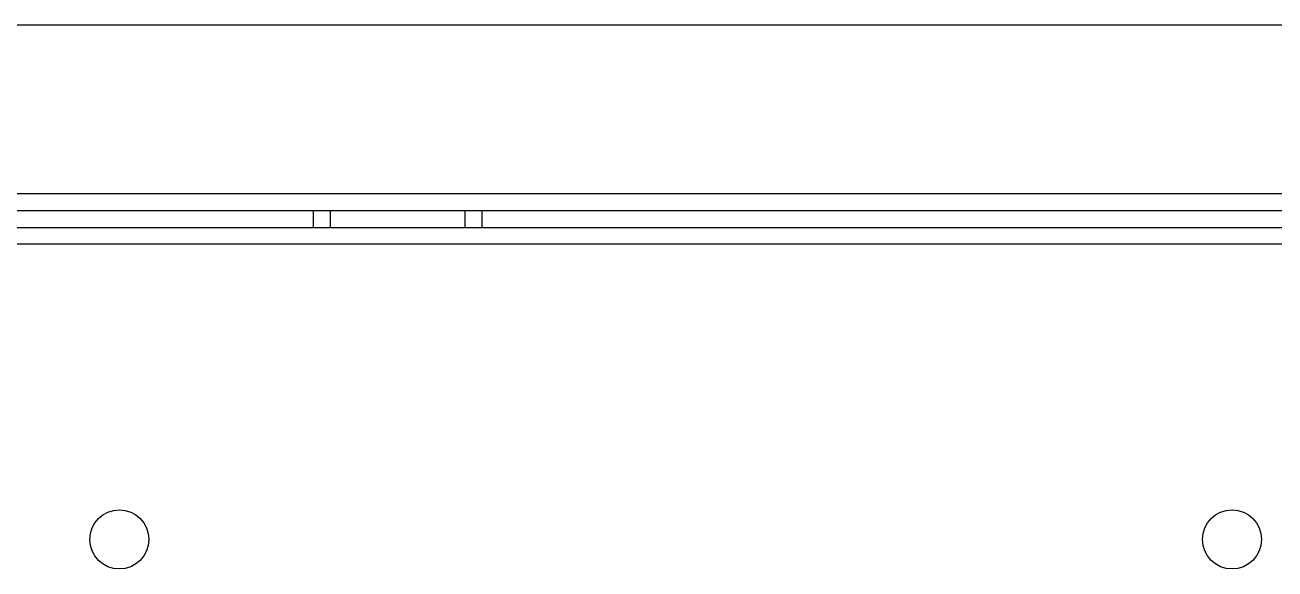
# Model space of a CAD drawing. Header units: millimetres. Extents: x 0 to 8948, y -1340 to 1100.
# Drawn here: x 5001.9 to 5076, y 354 to 386.2 of the extents above; entities that cross this region are included whole.
import ezdxf

# ---------------------------------------------------------------- set-up
doc = ezdxf.new("R2010")
doc.units = ezdxf.units.MM
doc.header["$LTSCALE"] = 85.25
doc.layers.get('0').update_dxf_attribs({"linetype": 'CONTINUOUS'})
doc.layers.add('02___PRT_ALL_AXES', color=7, linetype='CONTINUOUS')

msp = doc.modelspace()

# ---------------------------------------------------------------- linework, layer by layer
at = {"color": 7, "linetype": 'Continuous'}
for p, q in [((5089.448, 386.243), (4981.948, 386.243)), ((5090.448, 376.243), (4774.448, 376.243)), ((4773.448, 375.243), (5146.948, 375.243)), ((5018.948, 375.243), (5018.948, 374.243)), ((5019.948, 375.243), (5019.948, 374.243)), ((5027.948, 375.243), (5027.948, 374.243)), ((5028.948, 375.243), (5028.948, 374.243))]:
    msp.add_line(p, q, dxfattribs=at)
at = {"color": 3, "linetype": 'Continuous'}
for p, q in [((4774.448, 374.243), (5146.948, 374.243)), ((5090.448, 373.243), (4774.448, 373.243))]:
    msp.add_line(p, q, dxfattribs=at)
at = {"layer": '02___PRT_ALL_AXES', "color": 3, "linetype": 'Continuous'}
for centre in [(5007.448, 355.743), (5073.448, 355.743)]:
    msp.add_circle(centre, 1.75, dxfattribs=at)

doc.saveas('drawing.dxf')
